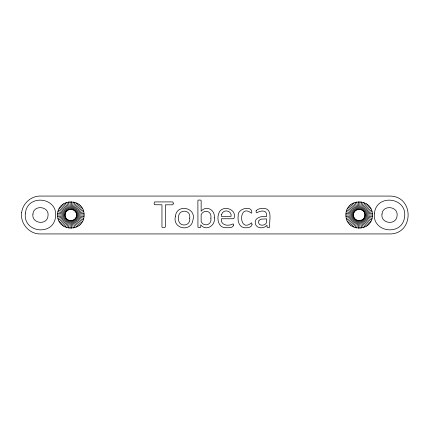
<?xml version="1.0" encoding="UTF-8"?>
<svg xmlns="http://www.w3.org/2000/svg" width="430" height="430" viewBox="0 0 430 430"><rect width="100%" height="100%" fill="white"/><g stroke="black" fill="none" stroke-linecap="round" stroke-linejoin="round"><path stroke-width="0.64" d="M57.545 215C57.222 197.703 84.425 197.703 84.103 215C84.425 232.297 57.222 232.297 57.545 215L65.134 215C64.796 222.337 76.852 222.337 76.513 215C76.852 207.663 64.796 207.663 65.134 215M69.988 228.255L70.466 220.681M71.181 209.319L71.659 201.745M345.897 215C345.575 197.703 372.778 197.703 372.455 215C372.778 232.297 345.575 232.297 345.897 215L353.487 215C353.148 207.663 365.204 207.663 364.866 215C365.204 222.337 353.148 222.337 353.487 215M358.34 228.255L358.819 220.681M359.534 209.319L360.012 201.745M68.338 228.045L69.757 220.59M71.891 209.41L73.31 201.955M356.69 228.045L358.109 220.59M360.243 209.41L361.662 201.955M66.72 227.631L69.063 220.413M72.584 209.587L74.927 202.369M355.072 227.631L357.416 220.413M360.937 209.587L363.28 202.369M65.172 227.013L68.402 220.149M73.245 209.851L76.475 202.987M353.524 227.013L356.755 220.149M361.598 209.851L364.828 202.987M63.71 226.212L67.773 219.805M73.874 210.195L77.938 203.788M352.062 226.212L356.126 219.805M362.227 210.195L366.29 203.788M62.361 225.234L67.198 219.386M74.449 210.614L79.287 204.766M350.713 225.234L355.551 219.386M362.802 210.614L367.639 204.766M61.141 224.089L66.677 218.897M74.97 211.103L80.501 205.911M349.499 224.089L355.029 218.897M363.323 211.103L368.859 205.911M60.082 222.804L66.22 218.343M75.427 211.657L81.566 207.196M348.434 222.804L354.573 218.343M363.78 211.657L369.918 207.196M59.184 221.396L65.838 217.741M75.809 212.259L82.458 208.604M347.542 221.396L354.191 217.741M364.162 212.259L370.816 208.604M58.475 219.886L65.532 217.096M76.115 212.904L83.173 210.114M346.827 219.886L353.885 217.096M364.468 212.904L371.525 210.114M57.964 218.3L65.312 216.414M76.336 213.586L83.683 211.7M346.317 218.3L353.664 216.414M364.688 213.586L372.036 211.7M57.647 216.666L65.177 215.715M76.47 214.285L84.001 213.334M346 216.666L353.53 215.715M364.823 214.285L372.353 213.334M76.513 215L84.103 215M364.866 215L372.455 215M346 213.334L353.53 214.285M364.823 215.715L372.353 216.666M57.647 213.334L65.177 214.285M76.47 215.715L84.001 216.666M346.317 211.7L353.664 213.586M364.688 216.414L372.036 218.3M57.964 211.7L65.312 213.586M76.336 216.414L83.683 218.3M346.827 210.114L353.885 212.904M364.468 217.096L371.525 219.886M58.475 210.114L65.532 212.904M76.115 217.096L83.173 219.886M347.542 208.604L354.191 212.259M364.162 217.741L370.816 221.396M59.184 208.604L65.838 212.259M75.809 217.741L82.458 221.396M348.434 207.196L354.573 211.657M363.78 218.343L369.918 222.804M60.082 207.196L66.22 211.657M75.427 218.343L81.566 222.804M349.499 205.911L355.029 211.103M363.323 218.897L368.859 224.089M61.141 205.911L66.677 211.103M74.97 218.897L80.501 224.089M350.713 204.766L355.551 210.614M362.802 219.386L367.639 225.234M62.361 204.766L67.198 210.614M74.449 219.386L79.287 225.234M352.062 203.788L356.126 210.195M362.227 219.805L366.29 226.212M63.71 203.788L67.773 210.195M73.874 219.805L77.938 226.212M353.524 202.987L356.755 209.851M361.598 220.149L364.828 227.013M65.172 202.987L68.402 209.851M73.245 220.149L76.475 227.013M355.072 202.369L357.416 209.587M360.937 220.413L363.28 227.631M66.72 202.369L69.063 209.587M72.584 220.413L74.927 227.631M356.69 201.955L358.109 209.41M360.243 220.59L361.662 228.045M68.338 201.955L69.757 209.41M71.891 220.59L73.31 228.045M358.34 201.745L358.819 209.319M359.534 220.681L360.012 228.255M69.988 201.745L70.466 209.319M71.181 220.681L71.659 228.255M252.071 224.288C251.905 227.739 246.734 228.007 244.159 227.706C238.784 226.814 237.446 220.45 238.204 215.876C237.027 208.598 252.453 204.664 251.813 212.877L251.378 213.183C238.177 202.444 238.478 234.006 251.539 222.788L252.071 224.288M233.576 225.137C233.033 228.566 227.298 227.583 224.799 227.712C218.408 226.981 216.876 219.23 218.558 214.059C221.02 204.046 237.65 208.598 233.941 218.429L233.055 218.757L221.343 218.757C220.45 225.53 228.561 226.497 233.038 223.874L233.458 224.148L233.576 225.137M214.248 217.865C215.855 225.524 205.766 231.743 200.772 224.82L200.692 227.271L199.31 227.61L197.945 227.271L197.886 200.595L198.214 200.122L200.315 200.004L201.149 200.595L201.149 211.243C206.346 204.75 215.58 210.125 214.248 217.865M173.225 203.379L173.059 204.476L172.554 204.804L165.362 204.804L165.362 226.975L164.48 227.556L162.32 227.438L161.959 226.975L161.959 204.804L154.483 204.723L154.144 204.035L154.273 202.256L154.768 201.917L172.554 201.917L173.059 202.256L173.225 203.379M21.651 212.624C20.07 223.084 28.708 233.522 39.28 233.931L390.719 233.931C413.913 233.06 413.913 196.94 390.719 196.069L39.28 196.069C30.433 196.499 22.634 203.82 21.651 212.624M25.413 213.097C22.57 232.662 53.417 236.559 55.529 216.903C58.372 197.338 27.525 193.441 25.413 213.097M32.943 214.049C31.272 223.697 47.214 225.707 47.999 215.951C49.67 206.303 33.723 204.293 32.943 214.049M374.471 213.097C371.627 232.662 402.475 236.559 404.587 216.903C407.43 197.338 376.583 193.441 374.471 213.097M382.001 214.049C380.33 223.697 396.277 225.707 397.057 215.951C398.728 206.303 382.786 204.293 382.001 214.049M175.44 216.172C172.005 228.927 191.232 232.716 192.941 219.993C196.666 207.459 176.805 203.465 175.44 216.172M256.135 210.759L256.103 212.087L256.715 212.807C259.397 211.452 262.945 209.915 265.638 212.028L266.342 213.339L266.557 216.543C261.945 215.871 254.055 217.381 255.307 223.665C256.447 228.819 264.074 228.986 266.992 225.234L267.132 227.368L269.207 227.551L269.798 227.013C268.739 221.574 273.147 209.652 264.558 208.432C261.714 208.238 258.065 208.421 256.135 210.759M210.872 218.241C212.173 224.691 204.035 227.502 201.149 221.697L201.149 214.602C204.524 208.528 212.108 211.334 210.872 218.241M189.705 218.123C191.097 227.131 177.16 227.422 178.681 218.042C177.337 209.044 191.216 208.727 189.705 218.123M221.719 214.28L221.343 216.365L231.044 216.365C232.184 210.517 223.186 208.776 221.719 214.28M258.839 220.859C256.909 225.954 264.762 226.605 266.557 222.665L266.557 218.892L261.44 219.123L259.801 219.794L258.839 220.859"/></g></svg>
